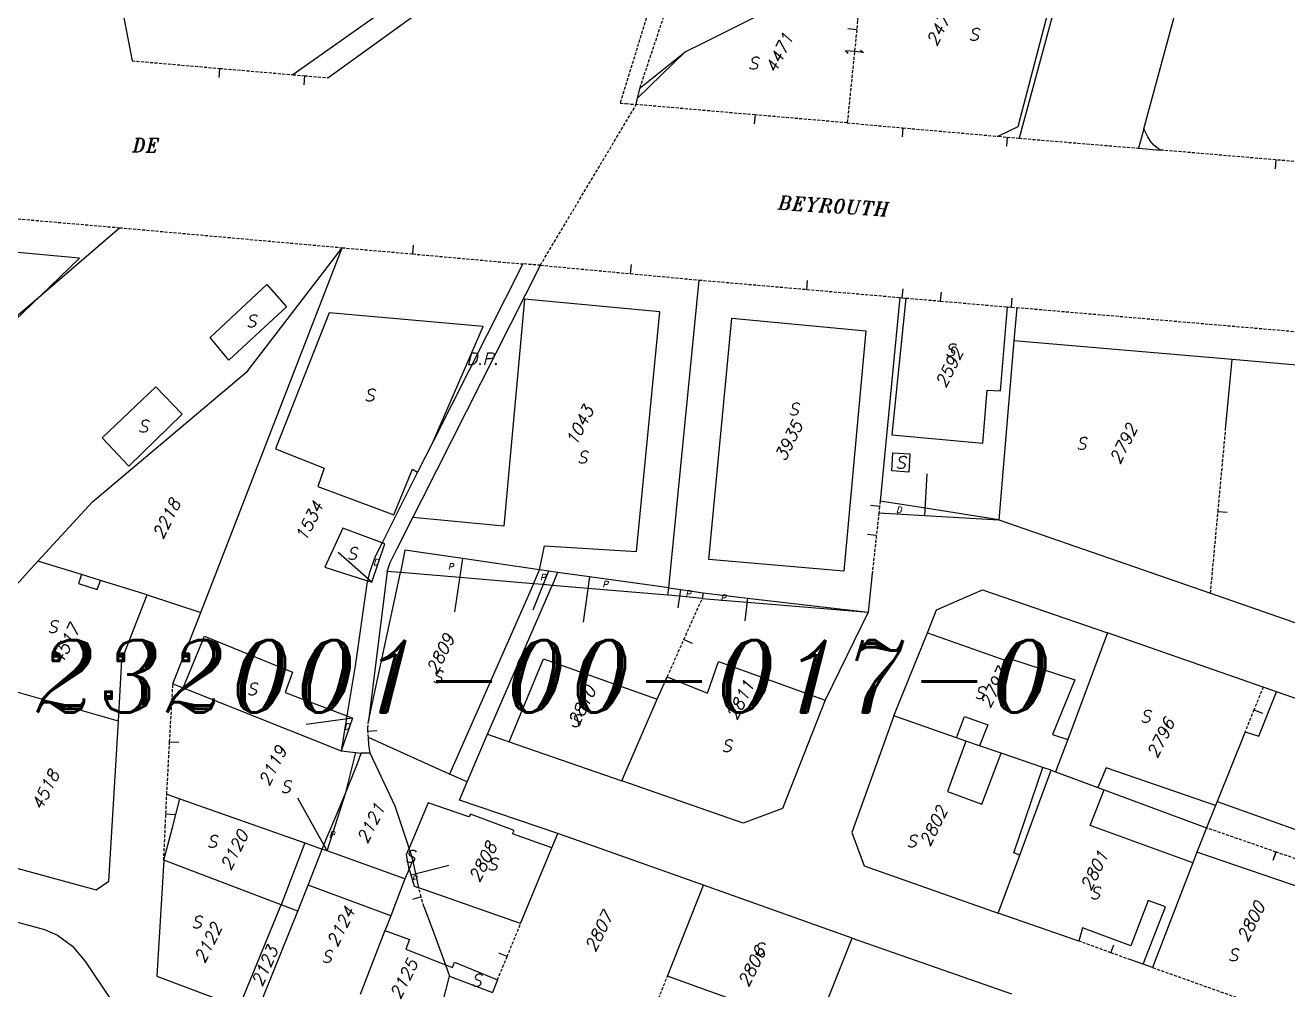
# Model space of a CAD drawing. Extents: x -334462 to -332769, y -29481 to -26664.
# Drawn here: x -333456.2 to -333351.2, y -28149.1 to -28068.9 of the extents above; entities that cross this region are included whole.
import ezdxf
from ezdxf.enums import TextEntityAlignment as Align

# ---------------------------------------------------------------- set-up
doc = ezdxf.new("R2010")
doc.units = 0
doc.header["$MEASUREMENT"] = 0
doc.linetypes.add('HIDDEN', pattern=[0.375, 0.25, -0.125])
for name, color, linetype in [('17', 7, 'CONTINUOUS'), ('18', 7, 'CONTINUOUS'), ('19', 7, 'CONTINUOUS'), ('DP$DIVIDING$LINE', 7, 'CONTINUOUS'), ('ENC$$ST$$A$$TEXT', 7, 'CONTINUOUS'), ('ENCRO$$AREA$TEXT', 7, 'CONTINUOUS'), ('ENCROACHED$WALL', 7, 'CONTINUOUS'), ('MAP$SHEET$BOUND$', 7, 'CONTINUOUS'), ('PARCEL$BOUNDARY', 7, 'CONTINUOUS'), ('PARCEL$NUMBER', 7, 'CONTINUOUS'), ('STREET$TEXT', 7, 'CONTINUOUS'), ('STRUC$$FOOTPRINT', 7, 'CONTINUOUS')]:
    doc.layers.add(name, color=color, linetype=linetype)
doc.styles.add('ITALICT', font='ITALICT', dxfattribs={"height": 0.2})

# ---------------------------------------------------------------- blocks, each defined once
blk = doc.blocks.new('HOOK')
at = {"layer": '19', "color": 7, "linetype": 'Continuous'}
for p, q in [((0, 0.75), (-0.17, 0.5)), ((0, 0), (0, 0.75)), ((0, -0.75), (0, 0)), ((0.17, -0.5), (0, -0.75))]:
    blk.add_line(p, q, dxfattribs=at)

msp = doc.modelspace()

# ---------------------------------------------------------------- linework, layer by layer
at = {"layer": '17', "color": 1, "linetype": 'Continuous'}
for p, q in [((-333387.01, -28069.25), (-333387.76, -28069.17)), ((-333356.95, -28109.29), (-333356.2, -28109.36)), ((-333385.38, -28111.28), (-333386.12, -28111.2)), ((-333401.39, -28119.94), (-333400.7, -28120.24)), ((-333353.96, -28125.78), (-333353.26, -28126.06)), ((-333444.17, -28128.44), (-333443.42, -28128.49)), ((-333416.1, -28146.31), (-333416.79, -28146.03))]:
    msp.add_line(p, q, dxfattribs=at)
at = {"layer": '17', "color": 5, "linetype": 'Continuous'}
for p, q in [((-333427.68, -28127.55), (-333426.93, -28127.5)), ((-333352.13, -28137.6), (-333352.38, -28138.31)), ((-333352.11, -28137.56), (-333352.36, -28138.27))]:
    msp.add_line(p, q, dxfattribs=at)
at = {"layer": '18', "color": 1, "linetype": 'Continuous'}
for p, q in [((-333440.03, -28072.45), (-333440.09, -28073.2)), ((-333432.96, -28073.06), (-333433.02, -28073.81)), ((-333395.47, -28076.32), (-333395.53, -28077.06)), ((-333383.17, -28077.4), (-333383.24, -28078.14)), ((-333374.49, -28078.17), (-333374.56, -28078.92)), ((-333352.15, -28080.06), (-333352.21, -28080.81)), ((-333423.95, -28087.88), (-333423.88, -28087.14)), ((-333405.82, -28089.52), (-333405.75, -28088.77)), ((-333391.16, -28090.83), (-333391.1, -28090.08)), ((-333383.23, -28091.52), (-333383.16, -28090.77)), ((-333380.03, -28091.8), (-333379.97, -28091.05)), ((-333374.13, -28092.32), (-333374.07, -28091.57)), ((-333385.12, -28108.88), (-333385.86, -28108.8)), ((-333444.48, -28134.44), (-333443.73, -28134.48)), ((-333423.24, -28141.35), (-333423.96, -28141.55)), ((-333365.86, -28145.99), (-333365.62, -28145.33))]:
    msp.add_line(p, q, dxfattribs=at)
at = {"layer": 'DP$DIVIDING$LINE', "color": 30, "linetype": 'HIDDEN'}
for p, q in [((-333413.33, -28088.82), (-333405.35, -28075.46)), ((-333373.5, -28078.26), (-333363.56, -28079.09)), ((-333448.33, -28085.7), (-333429.82, -28087.36))]:
    msp.add_line(p, q, dxfattribs=at)
at = {"layer": 'DP$DIVIDING$LINE', "color": 2, "linetype": 'HIDDEN'}
msp.add_line((-333413.33, -28088.82), (-333414.79, -28088.71), dxfattribs=at)
for points in [[(-333399.14, -28051.1), (-333399.54, -28052.33), (-333402.86, -28062.88), (-333406.7, -28075.34), (-333406.2, -28075.38), (-333405.35, -28075.46)], [(-333405.04, -28074.06), (-333399.47, -28057.42), (-333397.57, -28051.31)]]:
    msp.add_lwpolyline(points, dxfattribs=at)
at = {"layer": 'ENC$$ST$$A$$TEXT', "color": 1, "linetype": 'Continuous'}
for p, q in [((-333427.34, -28115.18), (-333430.15, -28112.71)), ((-333419.8, -28113.21), (-333420.46, -28117.65)), ((-333428.96, -28126.47), (-333432.81, -28127.02)), ((-333431.06, -28137.52), (-333433.5, -28133.14)), ((-333424.08, -28139.5), (-333420.95, -28138.71))]:
    msp.add_line(p, q, dxfattribs=at)
at = {"layer": 'ENCRO$$AREA$TEXT', "color": 5, "linetype": 'Continuous'}
for p, q in [((-333381.34, -28109.63), (-333381.14, -28106.16)), ((-333412.64, -28114.25), (-333413.95, -28117.5)), ((-333409.25, -28114.73), (-333409.78, -28118.5)), ((-333401.67, -28115.79), (-333401.9, -28117.31)), ((-333396.09, -28116.5), (-333396.31, -28118.4))]:
    msp.add_line(p, q, dxfattribs=at)
at = {"layer": 'ENCROACHED$WALL', "color": 5, "linetype": 'Continuous'}
for p, q in [((-333411.89, -28114.36), (-333412.35, -28115.44)), ((-333399.78, -28116.07), (-333399.86, -28116.52))]:
    msp.add_line(p, q, dxfattribs=at)
for points in [[(-333385.17, -28109.4), (-333381.34, -28109.63), (-333375.2, -28109.99)], [(-333411.89, -28114.36), (-333412.64, -28114.25), (-333413.39, -28114.15)], [(-333402.64, -28115.65), (-333409.25, -28114.73), (-333411.89, -28114.36)], [(-333402.64, -28115.65), (-333401.67, -28115.79), (-333399.78, -28116.07)], [(-333399.78, -28116.07), (-333396.09, -28116.5), (-333386.06, -28117.66)]]:
    msp.add_lwpolyline(points, dxfattribs=at)
at = {"layer": 'PARCEL$BOUNDARY', "color": 7, "linetype": 'Continuous'}
for p, q in [((-333363.12, -28077.48), (-333358.58, -28060.72)), ((-333431, -28073.23), (-333416.31, -28062.62)), ((-333405.04, -28074.06), (-333401.27, -28071.08)), ((-333405.35, -28075.46), (-333405.24, -28074.93)), ((-333405.24, -28074.93), (-333405.04, -28074.06)), ((-333363.12, -28077.48), (-333363.56, -28079.09)), ((-333363.56, -28079.09), (-333361.76, -28079.24)), ((-333454.9, -28091.34), (-333448.33, -28085.7)), ((-333441.58, -28117.69), (-333429.82, -28087.36)), ((-333414.79, -28088.71), (-333422.22, -28103.41)), ((-333402.64, -28115.65), (-333400.12, -28090.05)), ((-333383.43, -28091.5), (-333385.07, -28108.43)), ((-333373.7, -28092.36), (-333373.93, -28095.1)), ((-333373.93, -28095.1), (-333375.2, -28109.99)), ((-333355.78, -28096.66), (-333373.93, -28095.1)), ((-333356.32, -28102.48), (-333355.78, -28096.66)), ((-333339.82, -28098.03), (-333355.78, -28096.66)), ((-333422.22, -28103.41), (-333423.54, -28106.03)), ((-333423.54, -28106.03), (-333426.5, -28111.9)), ((-333375.2, -28109.99), (-333357.58, -28116.09)), ((-333455.14, -28113.43), (-333463.26, -28122.37)), ((-333451.51, -28114.54), (-333455.14, -28113.43)), ((-333449.92, -28115.03), (-333451.51, -28114.54)), ((-333426.08, -28114.28), (-333427.63, -28126.72)), ((-333424.96, -28114.37), (-333426.08, -28114.28)), ((-333385.72, -28114.45), (-333386.06, -28117.66)), ((-333446.04, -28116.22), (-333449.92, -28115.03)), ((-333417.74, -28127.82), (-333412.35, -28115.44)), ((-333402.73, -28116.24), (-333402.64, -28115.65)), ((-333446.04, -28116.22), (-333441.58, -28117.69)), ((-333357.58, -28116.09), (-333341.92, -28121.53)), ((-333443.9, -28123.62), (-333441.58, -28117.69)), ((-333386.06, -28117.66), (-333389.63, -28124.99)), ((-333383.91, -28126.3), (-333381.11, -28119.39)), ((-333366.16, -28119.38), (-333369.46, -28128.26)), ((-333353.2, -28123.9), (-333366.16, -28119.38)), ((-333403.6, -28124.89), (-333402.77, -28123.04)), ((-333448.43, -28126.73), (-333457.94, -28124.02)), ((-333443.9, -28123.62), (-333443.05, -28123.96)), ((-333443.05, -28123.96), (-333429.89, -28129.2)), ((-333352.1, -28124.28), (-333353.2, -28123.9)), ((-333342.18, -28127.8), (-333352.1, -28124.28)), ((-333406.56, -28131.69), (-333403.6, -28124.89)), ((-333429.43, -28126.3), (-333429.89, -28129.2)), ((-333378.7, -28128.11), (-333383.91, -28126.3)), ((-333420.88, -28131.13), (-333427.64, -28128.1)), ((-333419.43, -28131.78), (-333417.74, -28127.82)), ((-333417.74, -28127.82), (-333415.92, -28128.44)), ((-333415.92, -28128.44), (-333406.56, -28131.69)), ((-333377.94, -28128.38), (-333378.7, -28128.11)), ((-333376.8, -28128.77), (-333377.94, -28128.38)), ((-333369.46, -28128.26), (-333370.47, -28130.94)), ((-333354.7, -28127.63), (-333357.02, -28133.41)), ((-333429.89, -28129.2), (-333428.67, -28129.34)), ((-333428.67, -28129.34), (-333428.23, -28129.39)), ((-333427.5, -28129.39), (-333428.23, -28129.39)), ((-333374.99, -28129.4), (-333376.8, -28128.77)), ((-333371.53, -28130.58), (-333374.99, -28129.4)), ((-333370.83, -28130.81), (-333371.53, -28130.58)), ((-333419.43, -28131.78), (-333420.88, -28131.13)), ((-333373.44, -28137.87), (-333370.83, -28130.81)), ((-333370.83, -28130.81), (-333370.47, -28130.94)), ((-333370.47, -28130.94), (-333366.96, -28132.24)), ((-333366.96, -28132.24), (-333366.42, -28132.43)), ((-333366.42, -28132.43), (-333357.92, -28135.6)), ((-333444.41, -28132.81), (-333443.31, -28133.2)), ((-333443.31, -28133.2), (-333432.93, -28136.86)), ((-333357.15, -28133.73), (-333357.92, -28135.6)), ((-333357.02, -28133.41), (-333357.15, -28133.73)), ((-333357.92, -28135.6), (-333358.71, -28137.61)), ((-333432.93, -28136.86), (-333431.47, -28137.37)), ((-333412.37, -28137.27), (-333411.88, -28136.08)), ((-333399.76, -28140.37), (-333411.88, -28136.08)), ((-333432.65, -28140.38), (-333431.47, -28137.37)), ((-333431.06, -28137.52), (-333431.47, -28137.37)), ((-333424.6, -28139.84), (-333431.06, -28137.52)), ((-333423.94, -28138.27), (-333424.24, -28137.28)), ((-333414.97, -28143.56), (-333412.37, -28137.27)), ((-333375.23, -28142.69), (-333373.44, -28137.87)), ((-333358.71, -28137.61), (-333359.05, -28138.51)), ((-333434.9, -28142.01), (-333444.66, -28138.29)), ((-333423.94, -28138.27), (-333424.25, -28139.03)), ((-333359.05, -28138.51), (-333362.39, -28147.22)), ((-333424.6, -28139.84), (-333425.77, -28142.92)), ((-333424.25, -28139.03), (-333424.6, -28139.84)), ((-333433.51, -28142.53), (-333432.65, -28140.38)), ((-333402.76, -28147.94), (-333399.76, -28140.37)), ((-333387.38, -28144.77), (-333399.76, -28140.37)), ((-333438.4, -28150.5), (-333434.9, -28142.01)), ((-333433.51, -28142.53), (-333434.9, -28142.01)), ((-333436.96, -28151.11), (-333433.51, -28142.53)), ((-333368.53, -28145.01), (-333375.23, -28142.69)), ((-333426.26, -28144.14), (-333428.31, -28149.45)), ((-333390.28, -28152.03), (-333387.38, -28144.77)), ((-333387.38, -28144.77), (-333374.14, -28149.4)), ((-333421.23, -28147), (-333420.9, -28147.92)), ((-333363.18, -28146.93), (-333364.22, -28146.58)), ((-333362.39, -28147.22), (-333363.18, -28146.93)), ((-333423.18, -28156.87), (-333420.9, -28147.92)), ((-333420.9, -28147.92), (-333417.31, -28149.28)), ((-333416.9, -28148.24), (-333417.31, -28149.28))]:
    msp.add_line(p, q, dxfattribs=at)
for points in [[(-333438.74, -28049.68), (-333448.28, -28066.64), (-333447.29, -28071.82)], [(-333369, -28059.7), (-333368.49, -28059.74), (-333373.5, -28078.26)], [(-333401.27, -28071.08), (-333399.81, -28070.36), (-333390.39, -28065.61)], [(-333455.14, -28113.43), (-333450.6, -28108.5), (-333437.69, -28097.63), (-333429.82, -28087.36)], [(-333423.93, -28109.8), (-333423.16, -28108.27), (-333413.33, -28088.82)], [(-333468.08, -28104.02), (-333462.66, -28097.93), (-333461.69, -28097.1), (-333454.9, -28091.34)], [(-333375.2, -28109.99), (-333381.3, -28109.03), (-333385.07, -28108.43)], [(-333426.08, -28114.28), (-333425.83, -28113.53), (-333425.24, -28112.37), (-333423.93, -28109.8)], [(-333426.5, -28111.9), (-333427.08, -28113.03), (-333427.55, -28114.36), (-333427.71, -28115.06)], [(-333413.89, -28115.31), (-333420.04, -28114.79), (-333424.96, -28114.37)], [(-333427.71, -28115.06), (-333427.77, -28115.32), (-333428.73, -28122.14), (-333429.43, -28126.3)], [(-333412.35, -28115.44), (-333413.09, -28115.38), (-333413.89, -28115.31)], [(-333402.73, -28116.24), (-333409.38, -28115.69), (-333412.35, -28115.44)], [(-333381.11, -28119.39), (-333380.36, -28117.48), (-333376.55, -28115.81), (-333366.16, -28119.38)], [(-333448.43, -28126.73), (-333448.14, -28121.64), (-333446.04, -28116.22)], [(-333399.86, -28116.52), (-333401.75, -28116.34), (-333402.73, -28116.24)], [(-333399.86, -28116.52), (-333396.13, -28116.83), (-333386.06, -28117.66)], [(-333389.63, -28124.99), (-333393.18, -28134), (-333396.47, -28135.21), (-333406.56, -28131.69)], [(-333383.91, -28126.3), (-333387.43, -28136), (-333386.39, -28138.76), (-333375.23, -28142.69)], [(-333458.74, -28138.45), (-333450.27, -28140.76), (-333449.22, -28140.03), (-333448.43, -28126.73)], [(-333427.5, -28129.39), (-333427.61, -28128.71), (-333427.64, -28128.1)], [(-333429.52, -28132.67), (-333428.54, -28130.25), (-333428.23, -28129.39)], [(-333424.24, -28137.28), (-333425.4, -28133.8), (-333427.5, -28129.39)], [(-333431.47, -28137.37), (-333431.06, -28136.35), (-333430.27, -28134.46), (-333429.52, -28132.67)], [(-333411.88, -28136.08), (-333420.05, -28133.29), (-333419.43, -28131.78)], [(-333444.66, -28138.29), (-333445.24, -28147.92), (-333438.4, -28150.5)], [(-333423.45, -28140.58), (-333423.7, -28139.41), (-333423.94, -28138.27)], [(-333423.02, -28142.13), (-333422.33, -28143.97), (-333421.23, -28147)], [(-333425.77, -28142.92), (-333426.25, -28144.12), (-333426.26, -28144.14)], [(-333457.13, -28143.35), (-333454.59, -28144.05), (-333453.51, -28144.53), (-333452.26, -28145.44), (-333451.18, -28146.74), (-333449.16, -28149.75), (-333448.51, -28150.33), (-333446.97, -28151.64), (-333445.39, -28152.64)]]:
    msp.add_lwpolyline(points, dxfattribs=at)
at = {"layer": 'PARCEL$BOUNDARY', "color": 2, "linetype": 'HIDDEN'}
for points in [[(-333386.53, -28064.47), (-333386.94, -28068.5), (-333387.01, -28069.25), (-333387.8, -28076.98)], [(-333447.29, -28071.82), (-333440.03, -28072.45), (-333433.92, -28072.98)], [(-333433.92, -28072.98), (-333432.96, -28073.06), (-333431, -28073.23)], [(-333387.8, -28076.98), (-333395.47, -28076.32), (-333405.35, -28075.46)], [(-333387.8, -28076.98), (-333383.17, -28077.4), (-333375.21, -28078.1)], [(-333375.21, -28078.1), (-333374.49, -28078.17), (-333373.5, -28078.26)], [(-333339.06, -28081.17), (-333352.15, -28080.06), (-333361.76, -28079.24)], [(-333478.29, -28083.09), (-333459.79, -28084.7), (-333448.33, -28085.7)], [(-333429.82, -28087.36), (-333423.95, -28087.88), (-333414.79, -28088.71)], [(-333413.33, -28088.82), (-333405.82, -28089.52), (-333400.12, -28090.05)], [(-333400.12, -28090.05), (-333391.16, -28090.83), (-333383.43, -28091.5)], [(-333383.43, -28091.5), (-333383.23, -28091.52), (-333382.92, -28091.55)], [(-333382.92, -28091.55), (-333380.03, -28091.8), (-333374.46, -28092.29)], [(-333374.46, -28092.29), (-333374.13, -28092.32), (-333373.7, -28092.36)], [(-333314.1, -28097.5), (-333318.17, -28097.15), (-333373.7, -28092.36)], [(-333357.58, -28116.09), (-333356.95, -28109.29), (-333356.32, -28102.48)], [(-333385.07, -28108.43), (-333385.12, -28108.88), (-333385.17, -28109.4)], [(-333385.17, -28109.4), (-333385.38, -28111.28), (-333385.72, -28114.45)], [(-333402.77, -28123.04), (-333401.39, -28119.94), (-333399.86, -28116.52)], [(-333444.41, -28132.81), (-333444.17, -28128.44), (-333443.9, -28123.62)], [(-333353.2, -28123.9), (-333353.96, -28125.78), (-333354.7, -28127.63)], [(-333427.64, -28128.1), (-333427.68, -28127.55), (-333427.69, -28127.32), (-333427.63, -28126.72)], [(-333444.66, -28138.29), (-333444.53, -28135.53), (-333444.41, -28132.81)], [(-333345.54, -28139.89), (-333352.13, -28137.61), (-333357.92, -28135.6)], [(-333423.02, -28142.13), (-333423.24, -28141.35), (-333423.45, -28140.58)], [(-333416.9, -28148.24), (-333416.1, -28146.31), (-333414.97, -28143.56)], [(-333364.22, -28146.58), (-333365.86, -28145.99), (-333368.53, -28145.01)], [(-333362.39, -28147.22), (-333355.01, -28149.84), (-333350, -28151.62)], [(-333405.11, -28153.89), (-333404.04, -28151.18), (-333402.76, -28147.94)]]:
    msp.add_lwpolyline(points, dxfattribs=at)
at = {"layer": 'STRUC$$FOOTPRINT', "color": 1, "linetype": 'Continuous'}
for p, q in [((-333417.9, -28061.69), (-333433.92, -28072.98)), ((-333401.27, -28071.08), (-333405.24, -28074.93)), ((-333440.79, -28094.82), (-333436.09, -28090.41)), ((-333447.56, -28105.52), (-333449.79, -28103.17)), ((-333384.09, -28105.92), (-333384, -28104.42)), ((-333388.07, -28114.25), (-333399.32, -28113.28)), ((-333427.63, -28126.72), (-333424.96, -28114.37)), ((-333413.89, -28115.31), (-333413.39, -28114.15)), ((-333413.89, -28115.31), (-333420.88, -28131.13)), ((-333429.52, -28132.67), (-333428.67, -28129.34)), ((-333431.06, -28137.52), (-333429.52, -28132.67)), ((-333432.93, -28136.86), (-333434.9, -28142.01)), ((-333346.29, -28141.86), (-333358.71, -28137.61)), ((-333425.77, -28142.92), (-333432.65, -28140.38)), ((-333414.97, -28143.56), (-333423.45, -28140.58))]:
    msp.add_line(p, q, dxfattribs=at)
for points in [[(-333369, -28059.7), (-333373.6, -28077.32), (-333375.21, -28078.1)], [(-333361.76, -28079.24), (-333362.3, -28078.83), (-333362.58, -28078.51), (-333362.8, -28078.15), (-333363.12, -28077.48)], [(-333454.9, -28091.34), (-333451.66, -28088.23), (-333470.52, -28086.51), (-333476.1, -28104.23)], [(-333436.09, -28090.41), (-333434.46, -28092.27), (-333439.25, -28096.71), (-333440.79, -28094.82)], [(-333468.08, -28104.02), (-333461.31, -28097.5), (-333454.9, -28091.34)], [(-333413.39, -28114.15), (-333412.99, -28112.14), (-333405.33, -28112.61), (-333403.39, -28092.7), (-333414.64, -28091.64), (-333416.38, -28110.52), (-333423.93, -28109.8)], [(-333382.92, -28091.55), (-333384.09, -28102.92), (-333376.52, -28103.62), (-333376.17, -28099.21), (-333375.05, -28099.25), (-333374.46, -28092.29)], [(-333422.22, -28103.41), (-333418.08, -28093.91), (-333430.91, -28092.79), (-333435.36, -28104.09), (-333431.32, -28105.68), (-333431.85, -28107.22), (-333425.52, -28109.57), (-333423.98, -28105.79), (-333423.54, -28106.03)], [(-333399.32, -28113.28), (-333397.41, -28093.22), (-333386.26, -28094.28), (-333388.07, -28114.25)], [(-333449.79, -28103.17), (-333445.32, -28098.92), (-333443.14, -28101.19), (-333447.56, -28105.52)], [(-333384, -28104.42), (-333382.59, -28104.51), (-333382.68, -28106.03), (-333384.09, -28105.92)], [(-333426.5, -28111.9), (-333429.77, -28110.67), (-333431.26, -28113.93), (-333427.71, -28115.06)], [(-333427.71, -28115.06), (-333427.34, -28115.18), (-333426.27, -28111.99), (-333426.5, -28111.9)], [(-333413.39, -28114.15), (-333419.8, -28113.21), (-333424.6, -28112.5), (-333424.96, -28114.37)], [(-333451.51, -28114.54), (-333451.75, -28115.27), (-333450.2, -28115.78), (-333449.92, -28115.03)], [(-333443.05, -28123.96), (-333441.26, -28119.67), (-333433.94, -28122.66), (-333434.56, -28124.34), (-333429.43, -28126.3)], [(-333381.11, -28119.39), (-333374.52, -28121.72), (-333374.39, -28121.48), (-333368.87, -28123.29), (-333370.72, -28127.83), (-333369.46, -28128.26)], [(-333415.92, -28128.44), (-333413.06, -28121.56), (-333403.6, -28124.89)], [(-333402.77, -28123.04), (-333399.43, -28124.41), (-333398.5, -28121.78), (-333389.63, -28124.99)], [(-333354.7, -28127.63), (-333353.57, -28127.99), (-333352.1, -28124.28)], [(-333429.43, -28126.3), (-333428.96, -28126.47), (-333429.89, -28129.2)], [(-333378.7, -28128.11), (-333378.04, -28126.33), (-333376.09, -28127.04), (-333376.8, -28128.77)], [(-333377.94, -28128.38), (-333379.45, -28132.58), (-333376.61, -28133.62), (-333374.99, -28129.4)], [(-333357.02, -28133.41), (-333345.85, -28137.41), (-333342.18, -28127.8)], [(-333373.44, -28137.87), (-333373.93, -28137.67), (-333371.53, -28130.58)], [(-333357.15, -28133.73), (-333366.26, -28130.61), (-333366.96, -28132.24)], [(-333359.05, -28138.51), (-333367.58, -28135.41), (-333366.42, -28132.43)], [(-333444.66, -28138.29), (-333443.94, -28135.56), (-333443.31, -28133.2)], [(-333412.37, -28137.27), (-333415.65, -28136.11), (-333415.52, -28135.81), (-333419.15, -28134.47), (-333419.29, -28134.68), (-333422.65, -28133.53), (-333424.24, -28137.28)], [(-333424.25, -28139.03), (-333424.46, -28137.83), (-333424.24, -28137.28)], [(-333424.25, -28139.03), (-333423.84, -28140.45), (-333423.45, -28140.58)], [(-333363.18, -28146.93), (-333361.31, -28142.16), (-333362.76, -28141.63), (-333364.21, -28145.4), (-333368.24, -28143.92), (-333368.53, -28145.01)], [(-333426.26, -28144.14), (-333424.23, -28144.89), (-333424.51, -28145.68), (-333421.23, -28147)], [(-333421.23, -28147), (-333420.64, -28147.22), (-333420.47, -28146.78), (-333418.44, -28147.59), (-333416.9, -28148.24)], [(-333390.28, -28152.03), (-333396.44, -28149.91), (-333396.55, -28150.19), (-333402.76, -28147.94)]]:
    msp.add_lwpolyline(points, dxfattribs=at)

# ---------------------------------------------------------------- block references
at = {"layer": '19', "color": 7, "linetype": 'Continuous', "xscale": 0.9999999447163419, "yscale": 0.9999999447163419, "rotation": 84.20097522910628}
msp.add_blockref('HOOK', (-333387.2, -28071.06), dxfattribs=at)

# ---------------------------------------------------------------- texts
at = {"layer": 'DP$DIVIDING$LINE', "color": 4, "linetype": 'Continuous', "style": 'ITALICT'}
msp.add_text('D.P.', height=1, dxfattribs=at).set_placement((-333418.16, -28096.59), align=Align.MIDDLE)
at = {"layer": 'ENC$$ST$$A$$TEXT', "color": 1, "linetype": 'Continuous', "style": 'ITALICT'}
for s, p in [('D', (-333427.01, -28113.51)), ('P', (-333420.79, -28113.88)), ('D', (-333429.43, -28127.17)), ('P', (-333430.68, -28136.16)), ('P', (-333423.83, -28139.85))]:
    msp.add_text(s, height=0.5, dxfattribs=at).set_placement(p, align=Align.MIDDLE)
at = {"layer": 'ENCRO$$AREA$TEXT', "color": 5, "linetype": 'Continuous', "style": 'ITALICT'}
for s, p in [('D', (-333383.5, -28109.16)), ('P', (-333413.11, -28114.77)), ('P', (-333407.93, -28115.35)), ('P', (-333401.02, -28116.12)), ('P', (-333398.11, -28116.47))]:
    msp.add_text(s, height=0.5, dxfattribs=at).set_placement(p, align=Align.MIDDLE)
at = {"layer": 'MAP$SHEET$BOUND$', "color": 6, "linetype": 'Continuous', "style": 'ITALICT'}
msp.add_text('232001-00-017-0', height=6, dxfattribs=at).set_placement((-333413, -28123), align=Align.MIDDLE)
at = {"layer": 'PARCEL$NUMBER', "color": 7, "linetype": 'Continuous', "style": 'ITALICT'}
for s, p in [('2475', (-333380.05, -28068.92)), ('4471', (-333393.45, -28071.18)), ('2592', (-333379.31, -28097.34)), ('1043', (-333410.06, -28102.16)), ('3935', (-333392.67, -28103.43)), ('2792', (-333364.82, -28103.68)), ('2218', (-333444.43, -28109.92)), ('1534', (-333432.56, -28110.12)), ('4517', (-333452.81, -28120.33)), ('2809', (-333421.64, -28121.14)), ('2797', (-333375.61, -28123.97)), ('2810', (-333409.86, -28125.47)), ('2811', (-333396.69, -28124.99)), ('2796', (-333361.72, -28128.15)), ('2119', (-333435.6, -28130.46)), ('4518', (-333454.51, -28132.46)), ('2121', (-333427.43, -28135.24)), ('2802', (-333380.62, -28135.47)), ('2120', (-333438.79, -28137.47)), ('2808', (-333418.11, -28138.45)), ('2801', (-333367.24, -28139.17)), ('2124', (-333429.93, -28143.82)), ('2800', (-333354.2, -28143.41)), ('2807', (-333408.46, -28144.23)), ('2122', (-333440.97, -28145.18)), ('2806', (-333395.73, -28147.16)), ('2125', (-333424.69, -28148.18))]:
    msp.add_text(s, height=1, rotation=63.587, dxfattribs=at).set_placement(p, align=Align.MIDDLE)
at = {"layer": 'PARCEL$NUMBER', "color": 1, "linetype": 'Continuous', "style": 'ITALICT'}
msp.add_text('2123', height=1, rotation=66.533, dxfattribs=at).set_placement((-333436.26, -28147.11), align=Align.MIDDLE)
at = {"layer": 'STREET$TEXT', "color": 7, "linetype": 'Continuous', "style": 'ITALICT'}
msp.add_text('DE', height=1.15, dxfattribs=at).set_placement((-333447.28, -28079.41))
msp.add_text('BEYROUTH', height=1.15, rotation=356.4387, dxfattribs=at).set_placement((-333393.59, -28084.17))
at = {"layer": 'STRUC$$FOOTPRINT', "color": 1, "linetype": 'Continuous', "style": 'ITALICT'}
for p in [(-333377.28, -28069.63), (-333395.63, -28072.03), (-333437.39, -28093.46), (-333379.24, -28095.87), (-333427.56, -28099.62), (-333392.27, -28100.8), (-333446.39, -28102.21), (-333368.33, -28103.65), (-333409.85, -28104.79), (-333383.37, -28105.23), (-333429.01, -28112.8), (-333453.92, -28118.88), (-333421.92, -28123.04), (-333437.33, -28124.06), (-333376.79, -28124.38), (-333410.4, -28126.7), (-333363, -28126.33), (-333397.84, -28128.78), (-333434.53, -28132.18), (-333440.65, -28136.74), (-333382.45, -28136.71), (-333424.17, -28137.99), (-333417.32, -28138.63), (-333367.2, -28141.02), (-333441.93, -28143.44), (-333395.14, -28145.68), (-333431.12, -28146.31), (-333355.71, -28146.17), (-333418.66, -28148.28)]:
    msp.add_text('S', height=1, dxfattribs=at).set_placement(p, align=Align.MIDDLE)

doc.saveas('drawing.dxf')
